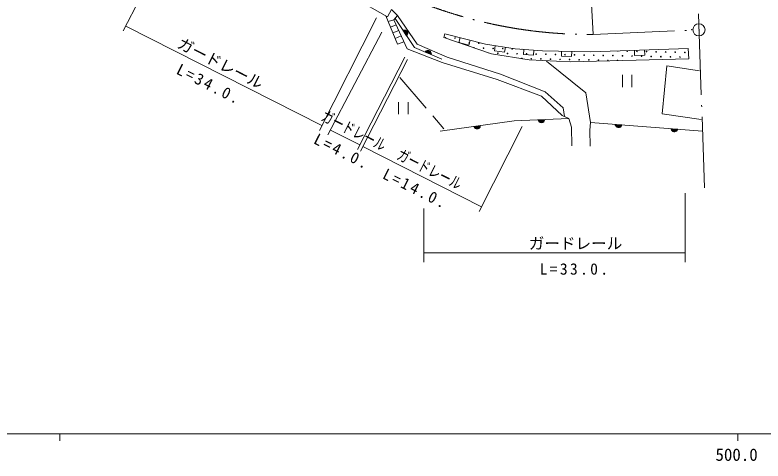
# Model space of a CAD drawing. Units: millimetres, scale not verified. Extents: x -625 to 705456, y -625 to 360858.
# Drawn here: x 486824 to 597195, y 181849 to 247743 of the extents above; entities that cross this region are included whole.
import ezdxf
from ezdxf.enums import TextEntityAlignment as Align

# ---------------------------------------------------------------- set-up
doc = ezdxf.new("R2010")
doc.units = ezdxf.units.MM
doc.header["$LTSCALE"] = 1000
doc.linetypes.add('DASHED', pattern=[7.5, 6, -1.5])
doc.linetypes.add('LONG_DASHED_DOTTED', pattern=[15.25, 12, -1.5, 0.25, -1.5])
doc.layers.add('S-SUV', color=7, linetype='Continuous', lineweight=13)
doc.styles.add('ＭＳ ゴシック', font='')
doc.styles.get('ＭＳ ゴシック').set_extended_font_data('MS Gothic')

msp = doc.modelspace()

# ---------------------------------------------------------------- linework, layer by layer
at = {"layer": 'S-SUV', "linetype": 'LONG_DASHED_DOTTED'}
for p, q in [((586571, 278406), (588567, 222212)), ((572148, 244863), (586839, 245502))]:
    msp.add_line(p, q, dxfattribs=at)
at = {"layer": 'S-SUV'}
for p, q in [((570498, 275498), (572148, 244863)), ((511801, 262737), (502802, 245409)), ((541777, 247449), (529000, 254775)), ((542385, 248539), (541777, 247449)), ((542385, 248539), (543266, 247676)), ((540152, 247339), (531750, 230690)), ((541530, 247590), (543286, 243441)), ((543266, 247676), (542738, 247023)), ((543266, 247676), (546154, 243430)), ((542738, 247023), (541882, 246759)), ((543072, 246285), (542233, 245930)), ((542738, 247023), (544673, 242748)), ((542896, 247219), (545779, 242910)), ((503165, 246107), (532104, 231391)), ((540944, 245201), (533008, 230050)), ((543443, 245464), (542584, 245100)), ((544060, 245480), (544177, 245511)), ((544616, 244649), (544060, 245480)), ((544125, 245494), (544654, 244704)), ((544177, 245511), (544290, 245517)), ((544692, 244760), (544191, 245508)), ((544264, 245512), (544721, 244828)), ((544290, 245517), (544436, 245497)), ((544748, 244900), (544344, 245505)), ((544429, 245490), (544766, 244987)), ((544436, 245497), (544547, 245439)), ((544752, 245119), (544545, 245429)), ((544547, 245439), (544644, 245362)), ((544644, 245362), (544730, 245234)), ((544730, 245234), (544764, 245115)), ((544764, 245115), (544775, 244990)), ((543815, 244643), (542935, 244271)), ((544690, 244744), (544616, 244649)), ((544738, 244848), (544690, 244744)), ((544775, 244990), (544738, 244848)), ((550090, 244426), (550242, 244970)), ((557121, 241999), (550090, 244426)), ((550242, 244970), (556233, 243435)), ((552511, 244389), (552325, 243662)), ((553778, 243290), (553964, 244017)), ((543286, 243441), (544207, 243776)), ((545779, 242910), (549794, 241234)), ((546154, 243430), (550603, 241523)), ((552325, 243662), (553778, 243290)), ((556233, 243435), (560639, 242742)), ((557695, 243205), (557579, 242464)), ((559060, 242231), (559177, 242972)), ((544673, 242748), (549844, 240726)), ((547325, 242265), (547406, 242355)), ((548248, 241880), (547325, 242265)), ((547372, 242313), (548249, 241947)), ((547406, 242355), (547497, 242423)), ((548250, 242014), (547419, 242361)), ((547478, 242404), (548237, 242087)), ((547497, 242423), (547629, 242487)), ((548220, 242162), (547548, 242442)), ((547628, 242477), (548186, 242244)), ((547629, 242487), (547754, 242500)), ((547754, 242500), (547877, 242490)), ((548102, 242347), (547758, 242490)), ((547877, 242490), (548020, 242430)), ((548020, 242430), (548114, 242350)), ((548114, 242350), (548192, 242252)), ((548192, 242252), (548240, 242113)), ((548240, 242113), (548258, 242000)), ((548258, 242000), (548248, 241880)), ((562666, 241108), (557121, 241999)), ((557579, 242464), (559060, 242231)), ((560639, 242742), (564650, 242445)), ((561897, 242649), (561841, 241901)), ((561841, 241901), (563337, 241790)), ((563337, 241790), (563393, 242538)), ((564650, 242445), (571780, 242296)), ((567465, 242386), (567449, 241637)), ((568949, 241605), (568965, 242355)), ((571780, 242296), (586135, 242792)), ((578208, 242518), (578234, 241769)), ((578234, 241769), (579733, 241820)), ((579733, 241820), (579707, 242570)), ((586135, 242792), (586234, 241257)), ((544341, 241522), (537346, 227844)), ((544723, 241178), (537786, 227620)), ((549844, 240726), (557990, 238213)), ((550603, 241523), (558460, 238981)), ((568756, 240811), (562666, 241108)), ((571074, 236216), (565238, 240925)), ((567449, 241637), (568949, 241605)), ((586234, 241257), (568756, 240811)), ((582308, 233137), (583009, 240232)), ((583009, 240232), (587820, 239512)), ((558460, 238981), (565063, 236381)), ((576478, 238900), (576478, 237100)), ((577859, 237100), (577859, 238900)), ((557990, 238213), (564489, 235728)), ((565063, 236381), (567691, 234013)), ((571740, 231850), (571074, 236216)), ((564489, 235728), (567580, 232869)), ((543432, 234882), (543432, 233082)), ((544814, 233082), (544814, 234882)), ((567691, 234013), (567902, 232720)), ((588052, 232278), (582308, 233137)), ((560477, 232079), (549540, 230588)), ((568546, 232423), (560477, 232079)), ((564012, 232230), (565011, 232273)), ((564055, 232117), (564012, 232230)), ((564989, 232209), (564040, 232169)), ((564119, 232022), (564055, 232117)), ((564067, 232107), (564967, 232145)), ((564932, 232081), (564110, 232046)), ((564221, 231916), (564119, 232022)), ((564158, 231986), (564885, 232017)), ((564333, 231861), (564221, 231916)), ((564827, 231952), (564223, 231926)), ((564452, 231828), (564333, 231861)), ((564343, 231869), (564715, 231885)), ((564607, 231835), (564452, 231828)), ((564723, 231877), (564607, 231835)), ((564830, 231942), (564723, 231877)), ((564923, 232056), (564830, 231942)), ((564976, 232156), (564923, 232056)), ((565011, 232273), (564976, 232156)), ((567580, 232869), (568546, 232423)), ((568546, 232423), (568936, 231161)), ((571622, 230728), (571740, 231850)), ((588261, 230588), (571740, 231850)), ((533372, 230746), (537706, 228542)), ((554513, 231266), (555504, 231401)), ((554566, 231157), (554513, 231266)), ((555487, 231336), (554546, 231207)), ((554638, 231068), (554566, 231157)), ((554579, 231149), (555471, 231270)), ((555442, 231203), (554627, 231092)), ((554750, 230973), (554638, 231068)), ((554680, 231036), (555401, 231135)), ((554867, 230928), (554750, 230973)), ((555350, 231065), (554751, 230983)), ((554988, 230907), (554867, 230928)), ((554876, 230937), (555245, 230987)), ((555142, 230928), (554988, 230907)), ((555253, 230981), (555142, 230928)), ((555354, 231055), (555253, 230981)), ((561650, 231243), (555306, 218711)), ((555436, 231177), (555354, 231055)), ((555480, 231282), (555436, 231177)), ((555504, 231401), (555480, 231282)), ((568936, 231161), (568994, 228417)), ((571709, 228359), (571622, 230728)), ((575400, 231455), (575372, 231572)), ((575372, 231572), (576369, 231496)), ((576339, 231436), (575392, 231508)), ((575453, 231353), (575400, 231455)), ((575412, 231444), (576309, 231375)), ((576267, 231316), (575447, 231378)), ((575541, 231236), (575453, 231353)), ((575487, 231313), (576212, 231257)), ((575646, 231168), (575541, 231236)), ((576148, 231200), (575545, 231246)), ((575761, 231121), (575646, 231168)), ((575657, 231174), (576028, 231146)), ((575915, 231109), (575761, 231121)), ((576035, 231138), (575915, 231109)), ((576150, 231189), (576035, 231138)), ((576255, 231292), (576150, 231189)), ((576320, 231384), (576255, 231292)), ((576369, 231496), (576320, 231384)), ((583661, 230824), (583632, 230941)), ((583632, 230941), (584629, 230865)), ((584599, 230805), (583652, 230877)), ((583713, 230722), (583661, 230824)), ((583672, 230813), (584570, 230744)), ((584528, 230685), (583707, 230747)), ((583802, 230605), (583713, 230722)), ((583748, 230682), (584473, 230626)), ((584580, 230753), (584516, 230661)), ((584629, 230865), (584580, 230753)), ((583907, 230537), (583802, 230605)), ((584408, 230568), (583805, 230615)), ((584021, 230490), (583907, 230537)), ((583918, 230543), (584289, 230515)), ((584176, 230478), (584021, 230490)), ((584296, 230507), (584176, 230478)), ((584410, 230558), (584296, 230507)), ((584516, 230661), (584410, 230558)), ((538144, 228319), (555661, 219412)), ((585708, 221396), (585708, 211214)), ((547138, 219153), (547138, 211214)), ((547138, 212595), (585708, 212595)), ((65456, 185858), (604456, 185858)), ((493456, 185858), (493456, 184858)), ((593456, 185858), (593456, 184858))]:
    msp.add_line(p, q, dxfattribs=at)
at = {"layer": 'S-SUV', "linetype": 'DASHED'}
msp.add_line((543610, 238520), (550111, 230917), dxfattribs=at)
at = {"layer": 'S-SUV'}
for centre, radius in [((587738, 245541), 896), ((586672, 245582), 31.3), ((586672, 245582), 25), ((586672, 245582), 18.8), ((586672, 245582), 12.5), ((586672, 245582), 6.3), ((587738, 245541), 27), ((551751, 244335), 49.8), ((553858, 243584), 49.8), ((555271, 243555), 49.8), ((555964, 242833), 49.8), ((557378, 242804), 49.8), ((558791, 242774), 49.8), ((558070, 242082), 49.8), ((559484, 242053), 49.8), ((560205, 242745), 49.8), ((560898, 242023), 49.8), ((562312, 241994), 49.8), ((563725, 241964), 49.8), ((565139, 241935), 49.8), ((566553, 241905), 49.8), ((567967, 241876), 49.8), ((569381, 241846), 49.8), ((570795, 241817), 49.8), ((572209, 241787), 49.8), ((573623, 241758), 49.8), ((575037, 241729), 49.8), ((576451, 241699), 49.8), ((577172, 242391), 49.8), ((577864, 241670), 49.8), ((578586, 242362), 49.8), ((580000, 242332), 49.8), ((581414, 242303), 49.8), ((582828, 242273), 49.8), ((584242, 242244), 49.8), ((585656, 242215), 49.8), ((563004, 241272), 49.8), ((564418, 241242), 49.8), ((565832, 241213), 49.8), ((567245, 241184), 49.8), ((568659, 241154), 49.8), ((570073, 241125), 49.8), ((571487, 241095), 49.8), ((572901, 241066), 49.8), ((574315, 241036), 49.8), ((579278, 241640), 49.8), ((580692, 241611), 49.8), ((582106, 241581), 49.8), ((583520, 241552), 49.8), ((584934, 241522), 49.8)]:
    msp.add_circle(centre, radius, dxfattribs=at)
at = {"layer": 'S-SUV', "linetype": 'LONG_DASHED_DOTTED'}
msp.add_arc((571632, 312982), 68122, 243.98676, 270.43364, dxfattribs=at)
at = {"layer": 'S-SUV'}
for centre, start, end in [((550337, 244365), 312.92015, 189.00415), ((552444, 243614), 340.57051, 161.35379), ((554550, 242863), 8.12029, 133.80402), ((556656, 242111), 47.84896, 94.07535), ((561619, 242715), 242.42657, 289.10074), ((575758, 242421), 166.88107, 17.06957), ((561590, 241301), 327.20633, 194.53314), ((575729, 241007), 340.30501, 202.61591), ((577143, 240977), 74.27282, 108.6481)]:
    msp.add_arc(centre, 49.8, start, end, dxfattribs=at)

# ---------------------------------------------------------------- texts
at = {"layer": 'S-SUV', "style": 'ＭＳ ゴシック'}
msp.add_text('ガードレール', height=1686, rotation=333, dxfattribs=at).set_placement((510394, 242543), align=Align.BOTTOM_LEFT)
at = {"layer": 'S-SUV', "style": 'ＭＳ ゴシック', "width": 0.75}
for p in [(531615, 231799), (542773, 226088)]:
    msp.add_text('ガードレール', height=1686, rotation=333.2, dxfattribs=at).set_placement(p, align=Align.BOTTOM_LEFT)
at = {"layer": 'S-SUV', "style": 'ＭＳ ゴシック'}
for s, height, p in [('ガードレール', 1686, (562628, 212647)), ('500.0', 1833, (590175, 181329))]:
    msp.add_text(s, height=height, dxfattribs=at).set_placement(p, align=Align.BOTTOM_LEFT)
at = {"layer": 'S-SUV', "char_height": 1686, "attachment_point": 7, "style": 'ＭＳ ゴシック'}
for s, insert, rotation in [('\\T1.3;L=34.0.', (510465, 239099), 333), ('\\T1.3;L=4.0.', (530737, 228812), 333.2), ('\\T1.3;L=14.0.', (540898, 223637), 333.4)]:
    msp.add_mtext(s, dxfattribs=dict(at, insert=insert, rotation=rotation))
at = {"layer": 'S-SUV', "insert": (564236, 209353), "char_height": 1686, "attachment_point": 7, "style": 'ＭＳ ゴシック'}
msp.add_mtext('\\T1.3;L=33.0.', dxfattribs=at)

doc.saveas('drawing.dxf')
